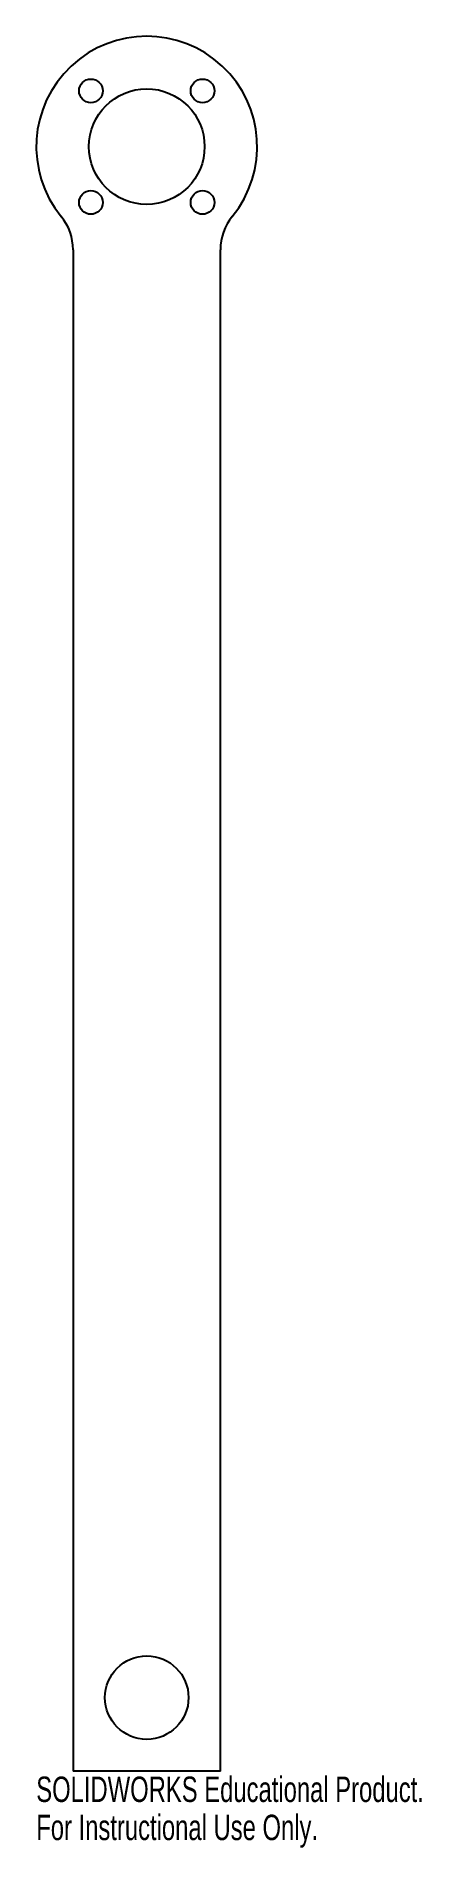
# Model space of a CAD drawing. Header units: millimetres. Extents: x 0 to 73, y -15 to 330.
import ezdxf

# ---------------------------------------------------------------- set-up
doc = ezdxf.new("R2010")
doc.units = ezdxf.units.MM
doc.styles.add('SLDTEXTSTYLE0', font='TXT', dxfattribs={"width": 0.7})

msp = doc.modelspace()

# ---------------------------------------------------------------- linework, layer by layer
at = {"color": 7, "linetype": 'Continuous', "lineweight": 25}
for p, q in [((7, 289.38), (7, 0)), ((35, 0), (35, 289.38)), ((35, 0), (7, 0))]:
    msp.add_line(p, q, dxfattribs=at)
for centre, radius in [((10.39, 319.61), 2.25), ((31.61, 319.61), 2.25), ((21, 309), 11), ((10.39, 298.39), 2.25), ((31.61, 298.39), 2.25), ((21, 14), 7.94)]:
    msp.add_circle(centre, radius, dxfattribs=at)
for centre, radius, start, end in [((21, 309), 21, 320.732, 219.268), ((-3, 289.38), 10, 0, 39.268), ((45, 289.38), 10, 140.732, 180)]:
    msp.add_arc(centre, radius, start, end, dxfattribs=at)

# ---------------------------------------------------------------- texts
at = {"color": 7, "linetype": 'Continuous', "char_height": 4.8336, "attachment_point": 1, "style": 'SLDTEXTSTYLE0'}
for s, insert in [('SOLIDWORKS Educational Product.', (0, -1.02)), ('For Instructional Use Only.', (0, -8.27))]:
    msp.add_mtext(s, dxfattribs=dict(at, insert=insert))

doc.saveas('drawing.dxf')
